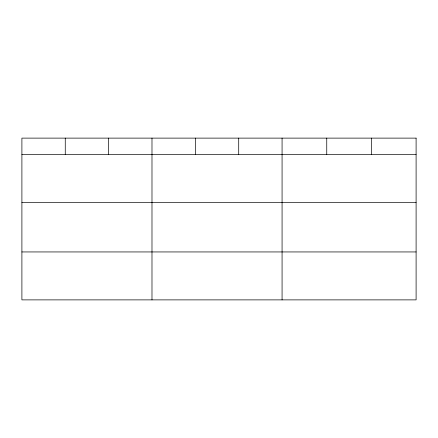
<?xml version="1.0" encoding="UTF-8"?>
<svg xmlns="http://www.w3.org/2000/svg" width="438" height="438" viewBox="0 0 438 438"><rect width="100%" height="100%" fill="white"/><g stroke="black" fill="none" stroke-linecap="round" stroke-linejoin="round"><path stroke-width="0.66" d="M21.9 154.619L416.1 154.619M21.9 202.559L416.1 202.559M21.9 251.943L416.1 251.943M371.424 138.118L371.424 154.619M326.748 138.118L326.748 154.619M282.072 138.118L282.072 299.882M238.71 138.118L238.71 154.619M195.348 138.118L195.348 154.619M151.986 138.118L151.986 299.882M108.624 138.118L108.624 154.619M65.262 138.118L65.262 154.619M416.1 138.118L21.9 138.118L21.9 299.882L416.1 299.882L416.1 138.118"/></g></svg>
